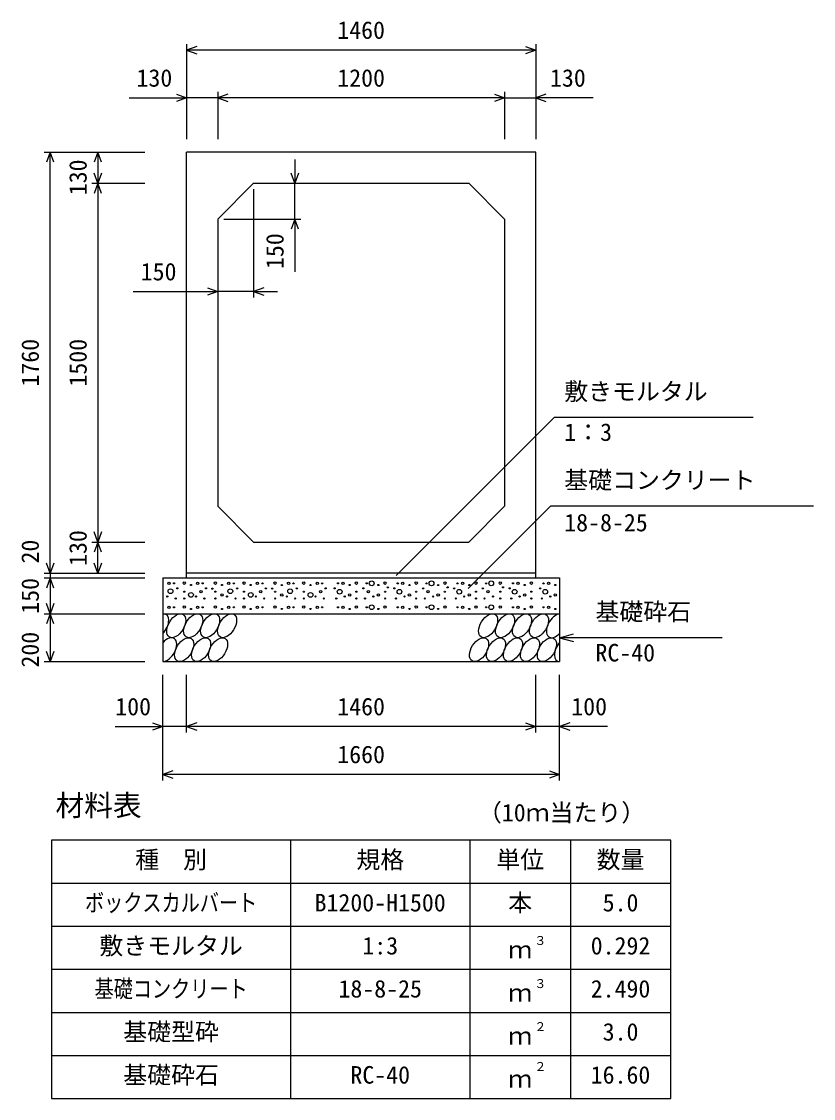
# Model space of a CAD drawing. Units: millimetres, scale not verified. Extents: x -25170 to 75630, y 0 to 35640.
# Drawn here: x 61319 to 64632, y 17885 to 22388 of the extents above; entities that cross this region are included whole.
import ezdxf
from ezdxf.enums import TextEntityAlignment as Align

# ---------------------------------------------------------------- set-up
doc = ezdxf.new("R2010")
doc.units = ezdxf.units.MM
doc.header["$LTSCALE"] = 60
for name, color, linetype, lineweight in [('DIM', 7, 'Continuous', 25), ('HATCH', 6, 'Continuous', 25), ('HYO', 3, 'Continuous', 25), ('HYO2', 4, 'Continuous', 25), ('OUTLINE', 3, 'Continuous', 25), ('TXT', 7, 'Continuous', 25)]:
    doc.layers.add(name, color=color, linetype=linetype, lineweight=lineweight)
doc.styles.add('ＭＳ ゴシック', font='')
doc.styles.get('ＭＳ ゴシック').set_extended_font_data('MS Gothic')

msp = doc.modelspace()

# ---------------------------------------------------------------- linework, layer by layer
at = {"layer": 'DIM'}
for p, q in [((62009.98, 22293.78), (62009.98, 21896.89)), ((63469.98, 22293.78), (63469.98, 21896.89)), ((62052.27, 22284.17), (62009.98, 22268.78)), ((63469.98, 22268.78), (62009.98, 22268.78)), ((62009.98, 22268.78), (62052.27, 22253.39)), ((63427.7, 22284.17), (63469.98, 22268.78)), ((63469.98, 22268.78), (63427.7, 22253.39)), ((61769.24, 22068.78), (62009.98, 22068.78)), ((61967.7, 22084.17), (62009.98, 22068.78)), ((62009.98, 22068.78), (61967.7, 22053.39)), ((62139.98, 22068.78), (62009.98, 22068.78)), ((62139.98, 22093.78), (62139.98, 21896.89)), ((62182.27, 22084.17), (62139.98, 22068.78)), ((63339.98, 22068.78), (62139.98, 22068.78)), ((62139.98, 22068.78), (62182.27, 22053.39)), ((63297.7, 22084.17), (63339.98, 22068.78)), ((63339.98, 22068.78), (63297.7, 22053.39)), ((63339.98, 22093.78), (63339.98, 21896.89)), ((63339.98, 22068.78), (63469.98, 22068.78)), ((63512.27, 22084.17), (63469.98, 22068.78)), ((63710.73, 22068.78), (63469.98, 22068.78)), ((63469.98, 22068.78), (63512.27, 22053.39)), ((61413.88, 21841.89), (61834.98, 21841.89)), ((61438.88, 21841.89), (61423.49, 21799.6)), ((61438.88, 20081.89), (61438.88, 21841.89)), ((61454.27, 21799.6), (61438.88, 21841.89)), ((61638.88, 21841.89), (61623.49, 21799.6)), ((61638.88, 21841.89), (61638.88, 21711.89)), ((61654.27, 21799.6), (61638.88, 21841.89)), ((62462.46, 21811.89), (62462.46, 21711.89)), ((61638.88, 21711.89), (61623.49, 21754.17)), ((61654.27, 21754.17), (61638.88, 21711.89)), ((62462.46, 21711.89), (62447.07, 21754.17)), ((62477.85, 21754.17), (62462.46, 21711.89)), ((61613.88, 21711.89), (61834.98, 21711.89)), ((61638.88, 21711.89), (61623.49, 21669.6)), ((61638.88, 21711.89), (61638.88, 20211.89)), ((61654.27, 21669.6), (61638.88, 21711.89)), ((62462.46, 21561.89), (62462.46, 21711.89)), ((62289.98, 21686.89), (62289.98, 21233.87)), ((62164.98, 21561.89), (62487.46, 21561.89)), ((62462.46, 21561.89), (62447.07, 21519.6)), ((62477.85, 21519.6), (62462.46, 21561.89)), ((62462.46, 21561.89), (62462.46, 21341.01)), ((61785.88, 21258.87), (62139.98, 21258.87)), ((62097.7, 21274.26), (62139.98, 21258.87)), ((62139.98, 21258.87), (62097.7, 21243.48)), ((62289.98, 21258.87), (62139.98, 21258.87)), ((62332.27, 21274.26), (62289.98, 21258.87)), ((62289.98, 21258.87), (62389.98, 21258.87)), ((62289.98, 21258.87), (62332.27, 21243.48)), ((62886.2, 20072.55), (63546.48, 20732.83)), ((64378.89, 20732.83), (63546.48, 20732.83)), ((63188.01, 20018.16), (63532.07, 20362.22)), ((64631.62, 20362.22), (63532.07, 20362.22)), ((61638.88, 20211.89), (61623.49, 20254.17)), ((61654.27, 20254.17), (61638.88, 20211.89)), ((61613.88, 20211.89), (61834.98, 20211.89)), ((61638.88, 20211.89), (61623.49, 20169.6)), ((61638.88, 20081.89), (61638.88, 20211.89)), ((61654.27, 20169.6), (61638.88, 20211.89)), ((61438.88, 20081.89), (61423.49, 20124.17)), ((61454.27, 20124.17), (61438.88, 20081.89)), ((61638.88, 20081.89), (61623.49, 20124.17)), ((61654.27, 20124.17), (61638.88, 20081.89)), ((61413.88, 20081.89), (61834.98, 20081.89)), ((61413.88, 20061.89), (61834.98, 20061.89)), ((61438.88, 20061.89), (61423.49, 20019.6)), ((61438.88, 20081.89), (61438.88, 20061.89)), ((61438.88, 20061.89), (61438.88, 19911.89)), ((61454.27, 20019.6), (61438.88, 20061.89)), ((61438.88, 19911.89), (61423.49, 19954.17)), ((61454.27, 19954.17), (61438.88, 19911.89)), ((61413.88, 19911.89), (61834.98, 19911.89)), ((61438.88, 19911.89), (61423.49, 19869.6)), ((61438.88, 19911.89), (61438.88, 19711.89)), ((61454.27, 19869.6), (61438.88, 19911.89)), ((63569.98, 19811.89), (63627.94, 19827.42)), ((64249.79, 19811.89), (63569.98, 19811.89)), ((63569.98, 19811.89), (63627.94, 19796.36)), ((61438.88, 19711.89), (61423.49, 19754.17)), ((61454.27, 19754.17), (61438.88, 19711.89)), ((61413.88, 19711.89), (61834.98, 19711.89)), ((61909.98, 19215.28), (61909.98, 19656.89)), ((62009.98, 19415.28), (62009.98, 19656.89)), ((63469.98, 19415.28), (63469.98, 19656.89)), ((63469.98, 19415.28), (63469.98, 19656.89)), ((63569.98, 19215.28), (63569.98, 19656.89)), ((61867.7, 19455.67), (61909.98, 19440.28)), ((62052.27, 19455.67), (62009.98, 19440.28)), ((63427.7, 19455.67), (63469.98, 19440.28)), ((63612.27, 19455.67), (63569.98, 19440.28)), ((61710.44, 19440.28), (61909.98, 19440.28)), ((61909.98, 19440.28), (61867.7, 19424.88)), ((62009.98, 19440.28), (61909.98, 19440.28)), ((63469.98, 19440.28), (62009.98, 19440.28)), ((62009.98, 19440.28), (62052.27, 19424.88)), ((63469.98, 19440.28), (63427.7, 19424.88)), ((63569.98, 19440.28), (63469.98, 19440.28)), ((63769.53, 19440.28), (63569.98, 19440.28)), ((63569.98, 19440.28), (63612.27, 19424.88)), ((61952.27, 19255.67), (61909.98, 19240.28)), ((63569.98, 19240.28), (61909.98, 19240.28)), ((61909.98, 19240.28), (61952.27, 19224.88)), ((63527.7, 19255.67), (63569.98, 19240.28)), ((63569.98, 19240.28), (63527.7, 19224.88))]:
    msp.add_line(p, q, dxfattribs=at)
at = {"layer": 'HATCH'}
for centre, radius in [((61936.02, 20039.07), 5), ((61957.05, 20039.07), 2.5), ((61999.95, 20039.94), 5), ((62056.02, 20039.07), 5), ((62077.05, 20039.07), 2.5), ((62129.95, 20039.94), 5), ((62186.02, 20039.07), 5), ((62207.05, 20039.07), 2.5), ((62249.95, 20039.94), 5), ((62306.02, 20039.07), 5), ((62327.05, 20039.07), 2.5), ((62379.95, 20039.94), 5), ((62436.02, 20039.07), 5), ((62457.05, 20039.07), 2.5), ((62499.95, 20039.94), 5), ((62556.02, 20039.07), 5), ((62577.05, 20039.07), 2.5), ((62642.91, 20039.07), 2.5), ((62663.94, 20039.07), 5), ((62720.01, 20039.94), 5), ((62762.91, 20039.07), 2.5), ((62783.94, 20039.07), 10), ((62840.01, 20039.94), 5), ((62892.91, 20039.07), 2.5), ((62913.94, 20039.07), 5), ((62970.01, 20039.94), 5), ((63012.91, 20039.07), 2.5), ((63033.94, 20039.07), 10), ((63090.01, 20039.94), 5), ((63142.91, 20039.07), 2.5), ((63163.94, 20039.07), 5), ((63220.01, 20039.94), 5), ((63262.91, 20039.07), 2.5), ((63283.94, 20039.07), 10), ((63321.84, 20039.94), 5), ((63374.73, 20039.07), 2.5), ((63395.76, 20039.07), 5), ((63451.84, 20039.94), 5), ((63502.79, 20039.07), 2.5), ((63523.83, 20039.07), 5), ((61942.56, 20006.05), 10), ((61971.07, 20018.05), 2.5), ((61999.95, 20004.05), 2.5), ((62027.99, 19990.92), 10), ((62027.99, 20032.06), 2.5), ((62070.04, 20004.05), 5), ((62091.07, 20018.05), 2.5), ((62117.53, 20017.15), 2.5), ((62129.95, 20004.05), 2.5), ((62157.99, 19990.92), 5), ((62157.99, 20032.06), 2.5), ((62192.56, 20006.05), 10), ((62221.07, 20018.05), 2.5), ((62249.95, 20004.05), 2.5), ((62277.99, 19990.92), 10), ((62277.99, 20032.06), 2.5), ((62320.04, 20004.05), 5), ((62341.07, 20018.05), 2.5), ((62367.53, 20017.15), 2.5), ((62379.95, 20004.05), 2.5), ((62407.99, 19990.92), 5), ((62407.99, 20032.06), 2.5), ((62442.56, 20006.05), 10), ((62471.07, 20018.05), 2.5), ((62499.95, 20004.05), 2.5), ((62527.99, 19990.92), 10), ((62527.99, 20032.06), 2.5), ((62570.04, 20004.05), 5), ((62591.07, 20018.05), 2.5), ((62628.89, 20018.05), 2.5), ((62649.92, 20004.05), 10), ((62691.98, 19990.92), 5), ((62691.98, 20032.06), 2.5), ((62720.01, 20004.05), 2.5), ((62748.89, 20018.05), 2.5), ((62769.92, 20004.05), 5), ((62811.98, 19990.92), 5), ((62811.98, 20032.06), 2.5), ((62840.01, 20004.05), 2.5), ((62851.35, 20022.37), 2.5), ((62878.89, 20018.05), 2.5), ((62899.92, 20004.05), 10), ((62941.98, 19990.92), 5), ((62941.98, 20032.06), 2.5), ((62970.01, 20004.05), 2.5), ((62998.89, 20018.05), 2.5), ((63019.92, 20004.05), 5), ((63061.98, 19990.92), 5), ((63061.98, 20032.06), 2.5), ((63090.01, 20004.05), 2.5), ((63101.35, 20022.37), 2.5), ((63128.89, 20018.05), 2.5), ((63149.92, 20004.05), 10), ((63191.98, 19990.92), 5), ((63191.98, 20032.06), 2.5), ((63220.01, 20004.05), 2.5), ((63248.89, 20018.05), 2.5), ((63269.92, 20004.05), 5), ((63321.84, 20004.05), 2.5), ((63333.18, 20022.37), 2.5), ((63360.71, 20018.05), 2.5), ((63381.74, 20004.05), 10), ((63423.8, 19990.92), 5), ((63423.8, 20032.06), 2.5), ((63451.84, 20004.05), 2.5), ((63488.78, 20018.05), 2.5), ((63509.81, 20004.05), 10), ((63551.86, 19990.92), 5), ((63551.86, 20032.06), 2.5), ((61929.01, 19983.91), 2.5), ((61964.06, 19976.04), 2.5), ((61999.95, 19976.04), 2.5), ((62049.01, 19983.91), 2.5), ((62084.06, 19976.04), 2.5), ((62129.95, 19976.04), 2.5), ((62179.01, 19983.91), 2.5), ((62214.06, 19976.04), 2.5), ((62249.95, 19976.04), 2.5), ((62299.01, 19983.91), 2.5), ((62334.06, 19976.04), 2.5), ((62379.95, 19976.04), 2.5), ((62429.01, 19983.91), 2.5), ((62464.06, 19976.04), 2.5), ((62499.95, 19976.04), 2.5), ((62549.01, 19983.91), 2.5), ((62584.06, 19976.04), 2.5), ((62635.9, 19976.04), 2.5), ((62670.95, 19983.91), 2.5), ((62720.01, 19976.04), 2.5), ((62755.9, 19976.04), 2.5), ((62783.94, 19939.07), 10), ((62790.95, 19983.91), 2.5), ((62840.01, 19976.04), 2.5), ((62885.9, 19976.04), 2.5), ((62920.95, 19983.91), 2.5), ((62970.01, 19976.04), 2.5), ((63005.9, 19976.04), 2.5), ((63033.94, 19939.07), 10), ((63040.95, 19983.91), 2.5), ((63090.01, 19976.04), 2.5), ((63135.9, 19976.04), 2.5), ((63170.95, 19983.91), 2.5), ((63220.01, 19976.04), 2.5), ((63255.9, 19976.04), 2.5), ((63283.94, 19939.07), 10), ((63290.95, 19983.91), 2.5), ((63321.84, 19976.04), 2.5), ((63367.72, 19976.04), 2.5), ((63402.77, 19983.91), 2.5), ((63451.84, 19976.04), 2.5), ((63495.79, 19976.04), 2.5), ((63530.83, 19983.91), 2.5), ((61936.02, 19939.07), 5), ((61957.05, 19939.07), 2.5), ((61999.95, 19939.94), 5), ((62027.99, 19932.06), 2.5), ((62056.02, 19939.07), 5), ((62077.05, 19939.07), 2.5), ((62129.95, 19939.94), 5), ((62157.99, 19932.06), 2.5), ((62186.02, 19939.07), 5), ((62207.05, 19939.07), 2.5), ((62249.95, 19939.94), 5), ((62277.99, 19932.06), 2.5), ((62306.02, 19939.07), 5), ((62327.05, 19939.07), 2.5), ((62379.95, 19939.94), 5), ((62407.99, 19932.06), 2.5), ((62436.02, 19939.07), 5), ((62457.05, 19939.07), 2.5), ((62499.95, 19939.94), 5), ((62527.99, 19932.06), 2.5), ((62556.02, 19939.07), 5), ((62577.05, 19939.07), 2.5), ((62642.91, 19939.07), 2.5), ((62663.94, 19939.07), 5), ((62691.98, 19932.06), 2.5), ((62720.01, 19939.94), 5), ((62762.91, 19939.07), 2.5), ((62811.98, 19932.06), 2.5), ((62840.01, 19939.94), 5), ((62892.91, 19939.07), 2.5), ((62913.94, 19939.07), 5), ((62941.98, 19932.06), 2.5), ((62970.01, 19939.94), 5), ((63012.91, 19939.07), 2.5), ((63061.98, 19932.06), 2.5), ((63090.01, 19939.94), 5), ((63142.91, 19939.07), 2.5), ((63163.94, 19939.07), 5), ((63191.98, 19932.06), 2.5), ((63220.01, 19939.94), 5), ((63262.91, 19939.07), 2.5), ((63321.84, 19939.94), 5), ((63374.73, 19939.07), 2.5), ((63395.76, 19939.07), 5), ((63423.8, 19932.06), 2.5), ((63451.84, 19939.94), 5), ((63502.79, 19939.07), 2.5), ((63523.83, 19939.07), 5), ((63551.86, 19932.06), 2.5)]:
    msp.add_circle(centre, radius, dxfattribs=at)
for centre, start_param, end_param in [((61895.33, 19861.88), 4.3355439, 6.7245934), ((63554.54, 19861.88), 0.4199491, 4.357003), ((61928.58, 19761.89), 3.4740877, 7.5860497), ((63587.79, 19761.89), 1.2805297, 3.4964223)]:
    msp.add_ellipse(centre, major_axis=(29.09, 47.08), ratio=0.5792, start_param=start_param, end_param=end_param, dxfattribs=at)
for centre in [(61966.29, 19861.88), (62037.24, 19861.88), (62108.2, 19861.88), (62179.15, 19861.88), (63270.71, 19861.88), (63341.67, 19861.88), (63412.63, 19861.88), (63483.58, 19861.88), (61999.53, 19761.89), (62070.49, 19761.89), (62141.45, 19761.89), (63233.01, 19761.89), (63303.96, 19761.89), (63374.92, 19761.89), (63445.87, 19761.89), (63516.83, 19761.89)]:
    msp.add_ellipse(centre, major_axis=(29.09, 47.08), ratio=0.5792, dxfattribs=at)
at = {"layer": 'HYO'}
for p, q in [((64034.98, 18965.28), (61444.98, 18965.28)), ((61444.98, 18965.28), (61444.98, 17885.28)), ((62444.98, 18965.28), (62444.98, 17885.28)), ((63194.98, 18965.28), (63194.98, 17885.28)), ((63614.98, 18965.28), (63614.98, 17885.28)), ((64034.98, 17885.28), (64034.98, 18965.28)), ((61444.98, 18785.28), (64034.98, 18785.28)), ((61444.98, 17885.28), (64034.98, 17885.28))]:
    msp.add_line(p, q, dxfattribs=at)
at = {"layer": 'HYO2'}
for p, q in [((61444.98, 18605.28), (64034.98, 18605.28)), ((61444.98, 18425.28), (64034.98, 18425.28)), ((61444.98, 18245.28), (64034.98, 18245.28)), ((61444.98, 18065.28), (64034.98, 18065.28))]:
    msp.add_line(p, q, dxfattribs=at)
at = {"layer": 'OUTLINE'}
for p, q in [((63469.98, 21841.89), (62009.98, 21841.89)), ((62009.98, 20061.89), (62009.98, 21841.89)), ((63469.98, 20061.89), (63469.98, 21841.89)), ((62289.98, 21711.89), (62139.98, 21561.89)), ((62289.98, 21711.89), (63189.98, 21711.89)), ((63339.98, 21561.89), (63189.98, 21711.89)), ((62139.98, 21561.89), (62139.98, 20361.89)), ((63339.98, 21561.89), (63339.98, 20361.89)), ((62289.98, 20211.89), (62139.98, 20361.89)), ((63189.98, 20211.89), (63339.98, 20361.89)), ((62289.98, 20211.89), (63189.98, 20211.89)), ((61909.98, 20061.89), (61909.98, 19711.89)), ((61909.98, 20061.89), (63569.98, 20061.89)), ((63469.98, 20081.89), (62009.98, 20081.89)), ((63569.98, 20061.89), (63569.98, 19711.89)), ((61909.98, 19911.89), (63569.98, 19911.89)), ((61909.98, 19711.89), (63569.98, 19711.89))]:
    msp.add_line(p, q, dxfattribs=at)

# ---------------------------------------------------------------- texts
at = {"layer": 'DIM', "style": 'ＭＳ ゴシック'}
for s, p in [('1460', (62639.98, 22293.78)), ('130', (61800.34, 22093.78)), ('1200', (62639.98, 22093.78)), ('130', (63529.62, 22093.78)), ('150', (61817.84, 21283.87)), ('敷きモルタル', (63589.33, 20782.83)), ('1：3', (63589.33, 20612.72)), ('基礎コンクリート', (63589.33, 20412.22)), ('18-8-25', (63589.33, 20234.59)), ('基礎砕石', (63719.72, 19861.89)), ('RC-40', (63719.72, 19690.51)), ('100', (61711.34, 19465.28)), ('1460', (62639.98, 19465.28)), ('100', (63618.62, 19465.28)), ('1660', (62639.98, 19265.28))]:
    msp.add_text(s, height=73.31, dxfattribs=at).set_placement(p, align=Align.BOTTOM_LEFT)
for s, p in [('130', (61613.88, 21661.89)), ('150', (62437.46, 21353.39)), ('1760', (61413.88, 20861.89)), ('1500', (61613.88, 20861.89)), ('130', (61613.88, 20111.89)), ('20', (61413.88, 20121.96)), ('150', (61413.88, 19911.89)), ('200', (61413.88, 19686.89))]:
    msp.add_text(s, height=73.31, rotation=90, dxfattribs=at).set_placement(p, align=Align.BOTTOM_LEFT)
at = {"layer": 'TXT', "style": 'ＭＳ ゴシック'}
for s, height, p in [('材料表', 87.98, (61461.65, 19040.28)), ('（10ｍ当たり）', 73.31, (63228.31, 19021.94)), ('種\u3000別', 73.31, (61794.98, 18825.28)), ('規格', 73.31, (62719.98, 18825.28)), ('単位', 73.31, (63304.98, 18825.28)), ('数量', 73.31, (63724.98, 18825.28)), ('B1200-H1500', 73.31, (62544.98, 18645.28)), ('本', 73.31, (63354.98, 18645.28)), ('5.0', 73.31, (63749.98, 18645.28)), ('敷きモルタル', 73.31, (61644.98, 18465.28)), ('1:3', 73.31, (62744.98, 18465.28)), ('３', 36.66, (63464.22, 18515.89)), ('0.292', 73.31, (63699.98, 18465.28)), ('ｍ', 73.31, (63354.98, 18448.61)), ('18-8-25', 73.31, (62644.98, 18285.28)), ('３', 36.66, (63464.22, 18335.89)), ('2.490', 73.31, (63699.98, 18285.28)), ('ｍ', 73.31, (63354.98, 18268.61)), ('基礎型砕', 73.31, (61744.98, 18105.28)), ('２', 36.66, (63464.22, 18155.89)), ('3.0', 73.31, (63749.98, 18105.28)), ('ｍ', 73.31, (63354.98, 18088.61)), ('基礎砕石', 73.31, (61744.98, 17925.28)), ('RC-40', 73.31, (62694.98, 17925.28)), ('２', 36.66, (63464.22, 17989.22)), ('16.60', 73.31, (63699.98, 17925.28)), ('ｍ', 73.31, (63354.98, 17908.61))]:
    msp.add_text(s, height=height, dxfattribs=at).set_placement(p, align=Align.BOTTOM_LEFT)
at = {"layer": 'TXT', "style": 'ＭＳ ゴシック', "width": 0.8}
for s, p in [('ボックスカルバート', (61584.98, 18645.28)), ('基礎コンクリート', (61624.98, 18285.28))]:
    msp.add_text(s, height=73.31, dxfattribs=at).set_placement(p, align=Align.BOTTOM_LEFT)

doc.saveas('drawing.dxf')
